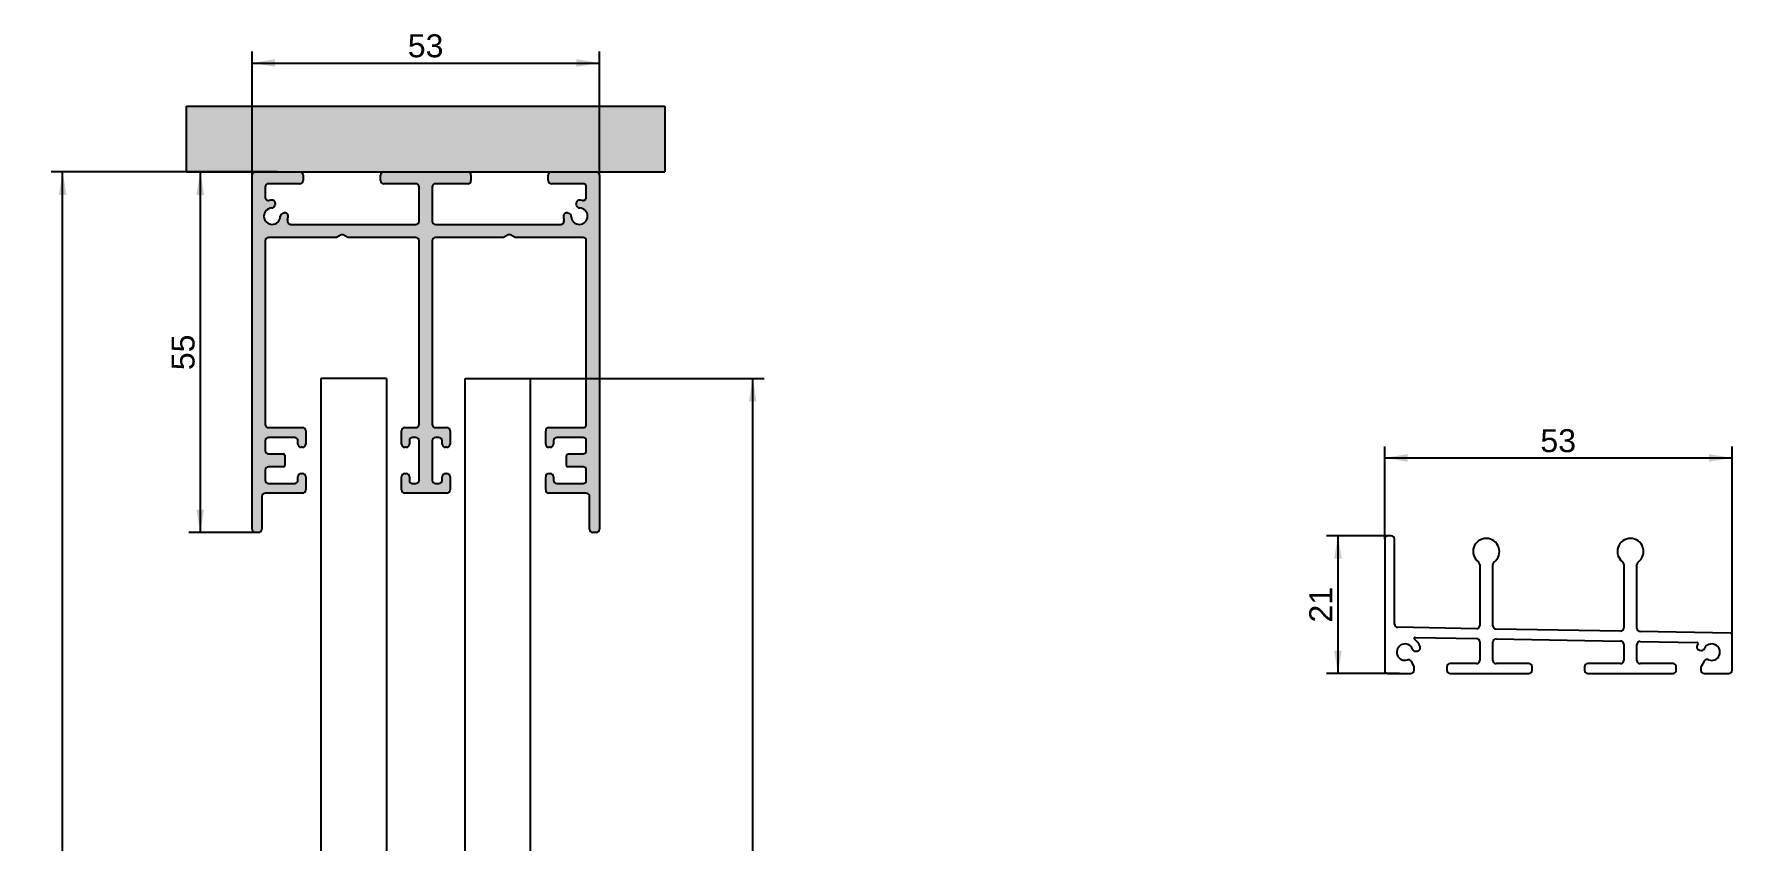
# Model space of a CAD drawing. Header units: millimetres. Extents: x 61 to 192, y 85 to 240.
# Drawn here: x 60.5 to 190, y 178.9 to 240.4 of the extents above; entities that cross this region are included whole.
import ezdxf
from ezdxf.enums import TextEntityAlignment as Align

# ---------------------------------------------------------------- set-up
doc = ezdxf.new("R2010")
doc.units = ezdxf.units.MM
for name, color, linetype in [('2020620106115_BI', 7, 'Continuous'), ('2020620106116_BI', 7, 'Continuous'), ('Default', 7, 'Continuous'), ('DV1_Default', 7, 'Continuous'), ('VETRO_INIZIALE', 7, 'Continuous')]:
    doc.layers.add(name, color=color, linetype=linetype)
doc.styles.add('SEACAD_Arial', font='arial.ttf')
doc.dimstyles.new('ISO', dxfattribs={"dimtxt": 1.75, "dimasz": 1.75, "dimexe": 0.875, "dimexo": 0, "dimgap": 0.4375, "dimtad": 1, "dimlfac": 2, "dimtxsty": 'SEACAD_Arial', "dimblk1": '_SE_FILLED', "dimblk2": '_SE_FILLED', "dimsah": 1, "dimcen": 0.875, "dimadec": 0, "dimazin": 0, "dimtfac": 0.5, "dimtdec": 3, "dimtmove": 0, "dimatfit": 3, "dimfxl": 1, "dimarcsym": 0})

# ---------------------------------------------------------------- blocks, each defined once
blk = doc.blocks.new('DMBLK1')
at = {"layer": 'Default', "linetype": 'Continuous'}
for points in [[(72.89815575911145, 228.1071328556777), (73.48148911045034, 228.1071328556777), (73.1898224347809, 229.8571329096944)], [(72.89815575911145, 204.1071331127227), (73.1898224347809, 202.357133058706), (73.48148911045034, 204.1071331127227)]]:
    blk.add_hatch(color=7, dxfattribs=at).paths.add_polyline_path(points)
at = {"layer": 'Default', "color": 7, "linetype": 'Continuous'}
for p, q in [((79.09196702703625, 229.8571329096944), (72.31482240777254, 229.8571329096944)), ((73.1898224347809, 229.8571329096944), (73.1898224347809, 202.357133058706)), ((77.39196702703599, 202.3571329096944), (72.31482240777254, 202.3571329096944))]:
    blk.add_line(p, q, dxfattribs=at)
at = {"layer": 'Default', "color": 7, "linetype": 'Continuous', "style": 'SEACAD_Arial'}
blk.add_text('55', height=1.75, rotation=90, dxfattribs=at).set_placement((71.0023224347809, 214.7375677668089), align=Align.TOP_LEFT)
blk = doc.blocks.new('_SE_FILLED')
at = {"color": 0}
blk.add_line((0, 0), (-1, 0), dxfattribs=at)
blk.add_solid([(0, 0), (-1, -0.1665), (-1, 0.1665), (0, 0)], dxfattribs=at)
blk = doc.blocks.new('DMBLK3')
at = {"layer": 'Default', "linetype": 'Continuous'}
for points in [[(62.39815617405002, 228.1071301377526), (62.98148952538892, 228.1071301377526), (62.68982284971947, 229.8571301917693)], [(62.39815617405002, 105.0071329637579), (62.68982284971947, 103.2571329097411), (62.98148952538892, 105.0071329637579)]]:
    blk.add_hatch(color=7, dxfattribs=at).paths.add_polyline_path(points)
at = {"layer": 'Default', "color": 7, "linetype": 'Continuous'}
for p, q in [((79.09196702703625, 229.8571329096944), (61.81482282271111, 229.8571329096944)), ((62.68982284971947, 103.2571329097411), (62.68982284971947, 229.8571301917693)), ((78.26538172820085, 103.2571329097411), (61.81482282271111, 103.2571329097411))]:
    blk.add_line(p, q, dxfattribs=at)
at = {"layer": 'Default', "color": 7, "linetype": 'Continuous', "style": 'SEACAD_Arial'}
blk.add_text('H', height=1.75, rotation=90, dxfattribs=at).set_placement((60.50232284971947, 165.0696315507552), align=Align.TOP_LEFT)
blk = doc.blocks.new('DMBLK8')
at = {"layer": 'Default', "linetype": 'Continuous'}
for points in [[(115.6252294050054, 212.3571365154703), (115.3335627293359, 214.107136569487), (115.0418960536665, 212.3571365154703)], [(115.6252294050054, 141.2571329637785), (115.0418960536665, 141.2571329637785), (115.3335627293359, 139.5071329097618)]]:
    blk.add_hatch(color=7, dxfattribs=at).paths.add_polyline_path(points)
at = {"layer": 'Default', "color": 7, "linetype": 'Continuous'}
for p, q in [((98.39179967848177, 214.1071329097618), (116.2085627563443, 214.1071329097618)), ((115.3335627293359, 139.5071329097618), (115.3335627293359, 214.107136569487)), ((95.89179979024043, 139.5071329097618), (116.2085627563443, 139.5071329097618))]:
    blk.add_line(p, q, dxfattribs=at)
at = {"layer": 'Default', "color": 7, "linetype": 'Continuous', "style": 'SEACAD_Arial'}
blk.add_text('HM', height=1.75, rotation=90, dxfattribs=at).set_placement((113.1460627293359, 174.3114825657113), align=Align.TOP_LEFT)
blk = doc.blocks.new('SE')
at = {"layer": 'DV1_Default', "linetype": 'Continuous'}
blk.add_hatch(color=7, dxfattribs=at).paths.add_polyline_path([(72.14196702703613, 229.8571329096944), (108.6417997903365, 229.8571329096944), (108.6417997903365, 234.8571329096944), (72.14196702703613, 234.8571329096944)])
at = {"layer": '2020620106116_BI', "color": 7, "linetype": 'Continuous'}
for p, q in [((77.14196702703613, 202.6071329096945), (77.14196702703613, 229.6071329096943)), ((77.39196702703643, 229.8571329096944), (80.79196702703605, 229.8571329096944)), ((81.04196702703636, 229.6071329096943), (81.04196702703636, 229.2071329096944)), ((86.94188340868637, 229.2071329096944), (86.94188340868637, 229.6071329096943)), ((87.19188340868622, 229.8571329096944), (93.59188340868641, 229.8571329096944)), ((93.84188340868627, 229.6071329096944), (93.84188340868627, 229.2071329096944)), ((99.74179979033626, 229.2071329096945), (99.74179979033626, 229.6071329096943)), ((99.99179979033612, 229.8571329096944), (103.3917997903362, 229.8571329096944)), ((103.6417997903365, 229.6071329096944), (103.6417997903365, 202.6071329096945)), ((78.14196702703246, 228.7071329096943), (78.14196702704001, 227.9312705843496)), ((80.79196702703607, 228.9571329096945), (78.39196702703589, 228.9571329096945)), ((89.64188340868584, 228.9571329096945), (87.19188340868622, 228.9571329096944)), ((89.89188340868614, 226.107132909696), (89.89188340868614, 228.7071329096944)), ((90.89188340868648, 228.7071329096943), (90.89188340868648, 226.107132909696)), ((93.5918834086864, 228.9571329096943), (91.14188340868678, 228.9571329096944)), ((102.3917997903367, 228.9571329096945), (99.99179979033657, 228.9571329096945)), ((102.6417997903326, 227.9312705843269), (102.6417997903402, 228.7071329096943)), ((78.91087908929583, 227.3924251187175), (78.88399339401596, 227.2920863379844)), ((79.47692045542021, 226.6991592767305), (79.57725923605064, 226.7260449719778)), ((101.206507581322, 226.7260449719778), (101.3068463619524, 226.6991592767305)), ((101.8997734233566, 227.2920863379844), (101.8728877280768, 227.3924251187175)), ((80.09350128878023, 225.8571329096956), (89.64188340868628, 225.8571329096959)), ((91.14188340868634, 225.8571329096959), (100.6902655285924, 225.8571329096955)), ((78.14196702703602, 224.6071329096943), (78.14196702703602, 210.6071329096945)), ((83.58291251598592, 224.8571329096944), (78.39196702703588, 224.8571329096944)), ((83.92932267748621, 225.0571329096944), (83.58291251598594, 224.8571329096943)), ((84.10252775823612, 225.0571329096944), (83.9293226774862, 225.0571329096944)), ((84.4489379197364, 224.8571329096944), (84.10252775823612, 225.0571329096945)), ((89.64188340868584, 224.8571329096944), (84.44893791973641, 224.8571329096944)), ((89.89188340868614, 210.6071329096945), (89.89188340868614, 224.6071329096944)), ((90.89188340868648, 224.6071329096943), (90.89188340868648, 210.6071329096945)), ((96.33482889763623, 224.8571329096944), (91.1418834086868, 224.8571329096944)), ((96.6812390591365, 225.0571329096944), (96.33482889763623, 224.8571329096943)), ((96.85444413988643, 225.0571329096944), (96.68123905913652, 225.0571329096944)), ((97.2008543013867, 224.8571329096944), (96.85444413988643, 225.0571329096945)), ((102.3917997903367, 224.8571329096944), (97.2008543013867, 224.8571329096944)), ((102.6417997903366, 210.6071329096944), (102.6417997903366, 224.6071329096943)), ((78.39196702703633, 210.3571329096944), (80.99196702703604, 210.3571329096944)), ((81.2419670270359, 210.1071329096944), (81.2419670270359, 209.1071329096944)), ((88.54188340868619, 209.1071329096945), (88.54188340868619, 210.1071329096943)), ((88.79188340868649, 210.3571329096944), (89.64188340868628, 210.3571329096944)), ((91.14188340868634, 210.3571329096944), (91.99188340868614, 210.3571329096944)), ((92.24188340868645, 210.1071329096944), (92.24188340868645, 209.1071329096945)), ((99.54179979033673, 209.1071329096945), (99.54179979033673, 210.1071329096944)), ((99.79179979033658, 210.3571329096944), (102.3917997903363, 210.3571329096944)), ((78.14196702703602, 209.3571329096943), (78.14196702703602, 208.6071329096945)), ((80.3919670270361, 209.6071329096944), (78.39196702703588, 209.6071329096944)), ((80.64196702703642, 209.1071329096945), (80.64196702703642, 209.3571329096944)), ((80.99196702703604, 208.8571329096944), (80.89196702703627, 208.8571329096944)), ((88.89188340868581, 208.8571329096944), (88.79188340868649, 208.8571329096944)), ((89.14188340868611, 209.3571329096943), (89.14188340868611, 209.1071329096944)), ((89.64188340868584, 209.6071329096944), (89.39188340868598, 209.6071329096944)), ((89.89188340868614, 206.3571329096945), (89.89188340868614, 209.3571329096943)), ((90.89188340868648, 209.3571329096943), (90.89188340868648, 206.3571329096945)), ((91.39188340868665, 209.6071329096944), (91.1418834086868, 209.6071329096944)), ((91.64188340868651, 209.1071329096945), (91.64188340868651, 209.3571329096943)), ((91.99188340868614, 208.8571329096943), (91.89188340868681, 208.8571329096944)), ((99.89179979033635, 208.8571329096944), (99.79179979033658, 208.8571329096944)), ((100.1417997903362, 209.3571329096943), (100.1417997903362, 209.1071329096945)), ((102.3917997903367, 209.6071329096944), (100.3917997903365, 209.6071329096944)), ((102.6417997903366, 208.6071329096944), (102.6417997903366, 209.3571329096943)), ((78.39196702703633, 208.3571329096944), (79.51696702703637, 208.3571329096944)), ((79.51696702703637, 207.3571329096944), (78.39196702703589, 207.3571329096944)), ((79.64196702703607, 208.2321329096944), (79.64196702703607, 207.4821329096944)), ((101.1417997903365, 207.4821329096944), (101.1417997903365, 208.2321329096944)), ((101.2667997903363, 208.3571329096944), (102.3917997903363, 208.3571329096944)), ((102.3917997903367, 207.3571329096944), (101.2667997903363, 207.3571329096944)), ((78.14196702703602, 207.1071329096943), (78.14196702703602, 206.3571329096945)), ((78.39196702703633, 206.1071329096944), (80.39196702703612, 206.1071329096944)), ((80.64196702703642, 206.3571329096944), (80.64196702703642, 206.6071329096943)), ((80.89196702703627, 206.8571329096944), (80.99196702703604, 206.8571329096944)), ((81.2419670270359, 206.6071329096944), (81.2419670270359, 205.6071329096944)), ((88.54188340868619, 205.6071329096945), (88.54188340868619, 206.6071329096943)), ((88.79188340868649, 206.8571329096944), (88.89188340868625, 206.8571329096944)), ((89.14188340868611, 206.6071329096943), (89.14188340868611, 206.3571329096945)), ((89.39188340868643, 206.1071329096944), (89.64188340868628, 206.1071329096944)), ((91.14188340868634, 206.1071329096944), (91.3918834086862, 206.1071329096944)), ((91.64188340868651, 206.3571329096944), (91.64188340868651, 206.6071329096943)), ((91.89188340868637, 206.8571329096944), (91.99188340868614, 206.8571329096944)), ((92.24188340868645, 206.6071329096944), (92.24188340868645, 205.6071329096945)), ((99.54179979033673, 205.6071329096945), (99.54179979033673, 206.6071329096944)), ((99.79179979033658, 206.8571329096944), (99.89179979033635, 206.8571329096944)), ((100.1417997903362, 206.6071329096944), (100.1417997903362, 206.3571329096944)), ((100.3917997903365, 206.1071329096944), (102.3917997903363, 206.1071329096944)), ((102.6417997903366, 206.3571329096944), (102.6417997903366, 207.1071329096943)), ((77.89196702703616, 205.1071329096943), (77.89196702703616, 202.6071329096944)), ((80.99196702703604, 205.3571329096944), (78.14196702703602, 205.3571329096944)), ((91.99188340868658, 205.3571329096944), (88.79188340868603, 205.3571329096944)), ((102.6417997903366, 205.3571329096944), (99.79179979033658, 205.3571329096944)), ((102.8917997903365, 202.6071329096945), (102.8917997903365, 205.1071329096943)), ((77.6419670270363, 202.3571329096944), (77.391967027036, 202.3571329096944)), ((103.3917997903366, 202.3571329096944), (103.1417997903363, 202.3571329096944))]:
    blk.add_line(p, q, dxfattribs=at)
for centre, radius, start, end in [((77.39196702703643, 229.6071329096943), 0.2500000000003055, 90, 180), ((80.79196702703607, 229.6071329096943), 0.2500000000001112, 0, 90), ((87.19188340868622, 229.6071329096943), 0.2499999999998614, 90, 180), ((93.5918834086864, 229.6071329096943), 0.2500000000001112, 2.605510395053728e-11, 90), ((99.99179979033657, 229.6071329096943), 0.2500000000003055, 90.00000000010422, 180), ((103.3917997903362, 229.6071329096943), 0.2500000000001112, 2.605510395053728e-11, 90), ((78.39196702703232, 228.7071329096943), 0.2500000000001112, 89.99999999918577, 180), ((80.79196702703607, 229.2071329096945), 0.2500000000003055, 270, 359.9999999999804), ((87.19188340868622, 229.2071329096944), 0.2500000000000557, 180, 270), ((89.64188340868584, 228.7071329096943), 0.2500000000003055, 2.605510395051803e-11, 90), ((91.14188340868678, 228.7071329096943), 0.2500000000001112, 90, 180), ((93.5918834086864, 229.2071329096944), 0.2499999999998614, 270, 0), ((99.99179979033657, 229.2071329096945), 0.2500000000001112, 180, 270), ((102.3917997903403, 228.7071329096943), 0.2499999999998614, 0, 90.00000000081423), ((78.66696702714803, 226.482132909809), 0.624999999985805, 91.60154960774332, 358.3984503931742), ((78.39196702705364, 227.9312705843496), 0.2500000000136282, 180, 280.745138664241), ((78.66696702714981, 226.4821329098419), 1.224999999895315, 89.85716555409005, 100.7451386643336), ((78.64251193746274, 227.3567910993814), 0.2500000000130184, 271.6015496077893, 344.9999999720099), ((78.6693976327142, 227.4571298800463), 0.2500000000229186, 344.9999999887752, 89.85716555410326), ((79.64196399735025, 226.4845635153842), 0.250000000026796, 0.14283444655894, 105.0000000040435), ((101.1418028200224, 226.4845635153842), 0.250000000026756, 74.9999999959563, 179.8571655534411), ((102.1167997902246, 226.482132909809), 0.6249999999858444, 181.6015496068257, 88.39845039225553), ((102.1143691846584, 227.4571298800463), 0.2500000000228357, 90.14283444590005, 195.0000000112155), ((102.1412548799099, 227.3567910993814), 0.2500000000128144, 195.0000000279759, 268.3984503922127), ((102.1167997902228, 226.482132909842), 1.22499999989528, 79.25486133566551, 90.14283444590997), ((102.391799790319, 227.9312705843496), 0.2500000000132703, 259.2548613357463, 359.9999999947955), ((79.54162521673935, 226.4576778201374), 0.2500000000313001, 105.0000000083034, 178.3984503931687), ((80.09350128878023, 226.1071329096955), 0.2499999999999088, 165.2716043934928, 270), ((78.66696702714981, 226.4821329098089), 1.224999999895203, 345.2716043934849, 0.1428344465540299), ((89.64188340868584, 226.107132909696), 0.2500000000001112, 270.000000000101, 0), ((91.14188340868678, 226.107132909696), 0.2500000000003055, 180, 269.999999999899), ((100.6902655285924, 226.1071329096955), 0.2499999999999447, 270, 14.72839560650475), ((102.1167997902228, 226.4821329098089), 1.224999999895187, 179.857165553446, 194.7283956065152), ((101.2421416006333, 226.4576778201374), 0.2500000000313975, 1.60154960683066, 74.9999999915991), ((78.39196702703633, 224.6071329096943), 0.2500000000001112, 90.00000000010422, 180), ((89.64188340868584, 224.6071329096943), 0.2500000000003055, 2.605510395051803e-11, 90), ((91.14188340868678, 224.6071329096943), 0.2500000000001112, 90, 180), ((102.3917997903363, 224.6071329096943), 0.2500000000003055, 0, 89.99999999989903), ((78.39196702703633, 210.6071329096945), 0.2500000000003055, 180, 270), ((80.99196702703604, 210.1071329096944), 0.2500000000000557, 0, 90), ((88.79188340868649, 210.1071329096943), 0.2500000000003055, 90, 180), ((89.64188340868584, 210.6071329096945), 0.2500000000001112, 270.000000000101, 0), ((91.14188340868678, 210.6071329096945), 0.2500000000003055, 180, 269.999999999899), ((91.99188340868614, 210.1071329096943), 0.2500000000001112, 2.605510395053728e-11, 90), ((99.79179979033658, 210.1071329096944), 0.2499999999998614, 90, 180), ((102.3917997903363, 210.6071329096945), 0.2500000000001112, 270, 359.999999999974), ((78.39196702703633, 209.3571329096943), 0.2500000000001112, 90.00000000010422, 180), ((78.39196702703633, 208.6071329096945), 0.2500000000003055, 180, 270), ((80.3919670270361, 209.3571329096943), 0.2500000000003055, 2.605510395051655e-11, 90), ((80.89196702703627, 209.1071329096945), 0.2500000000001112, 180, 270), ((80.99196702703604, 209.1071329096945), 0.2499999999998614, 270, 359.999999999974), ((88.79188340868649, 209.1071329096945), 0.2500000000001668, 180, 270), ((88.89188340868581, 209.1071329096945), 0.2500000000003055, 270, 359.999999999974), ((89.39188340868643, 209.3571329096943), 0.2500000000001112, 90.00000000010097, 180), ((89.64188340868584, 209.3571329096943), 0.2500000000003055, 0, 90), ((91.14188340868678, 209.3571329096943), 0.2500000000001112, 90, 180), ((91.3918834086862, 209.3571329096943), 0.2500000000003055, 0, 89.99999999989578), ((91.89188340868681, 209.1071329096945), 0.2500000000001112, 180, 270), ((91.99188340868614, 209.1071329096945), 0.2500000000003055, 270, 0), ((99.79179979033658, 209.1071329096945), 0.2500000000001112, 180, 270), ((99.89179979033635, 209.1071329096945), 0.2499999999998614, 270, 0), ((100.3917997903365, 209.3571329096943), 0.2500000000001112, 90, 180), ((102.3917997903363, 209.3571329096943), 0.2500000000003055, 0, 89.99999999989903), ((102.3917997903363, 208.6071329096945), 0.2500000000001112, 270, 359.999999999974), ((78.39196702703633, 207.1071329096943), 0.2500000000001251, 90.00000000010422, 180), ((79.51696702703637, 208.2321329096944), 0.1250000000000001, 0, 90), ((79.51696702703637, 207.4821329096944), 0.1249999999997087, 270, 0), ((101.2667997903363, 208.2321329096944), 0.1249999999997087, 90, 180), ((101.2667997903363, 207.4821329096944), 0.1250000000000001, 180, 270), ((102.3917997903363, 207.1071329096943), 0.2500000000003055, 0, 89.99999999989903), ((78.39196702703633, 206.3571329096945), 0.2500000000003055, 180, 270), ((80.3919670270361, 206.3571329096944), 0.2500000000000002, 270, 0), ((80.89196702703627, 206.6071329096943), 0.2499999999998614, 90, 180), ((80.99196702703604, 206.6071329096944), 0.2500000000000557, 0, 90), ((88.79188340868649, 206.6071329096943), 0.2500000000003055, 90, 180), ((88.89188340868581, 206.6071329096943), 0.2500000000001112, 0, 89.99999999989903), ((89.39188340868643, 206.3571329096945), 0.2500000000003055, 180, 270), ((89.64188340868584, 206.3571329096945), 0.2500000000001251, 270.000000000101, 0), ((91.14188340868678, 206.3571329096945), 0.2500000000003055, 180, 269.999999999899), ((91.3918834086862, 206.3571329096945), 0.2500000000001112, 270, 359.999999999974), ((91.89188340868681, 206.6071329096943), 0.2500000000003055, 90.00000000010097, 180), ((91.99188340868614, 206.6071329096943), 0.2500000000001112, 2.605510395053728e-11, 90), ((99.79179979033658, 206.6071329096944), 0.2499999999998614, 90, 180), ((99.89179979033635, 206.6071329096943), 0.2500000000001112, 2.605510395053728e-11, 90), ((100.3917997903365, 206.3571329096944), 0.2500000000003055, 180, 270), ((102.3917997903363, 206.3571329096945), 0.2500000000001112, 270, 359.999999999974), ((78.14196702703646, 205.1071329096943), 0.2500000000001251, 90.00000000010097, 180), ((80.99196702703604, 205.6071329096945), 0.2499999999998614, 270, 359.999999999974), ((88.79188340868649, 205.6071329096945), 0.2500000000001668, 180, 269.999999999899), ((91.99188340868614, 205.6071329096945), 0.2500000000003055, 270.000000000101, 0), ((99.79179979033658, 205.6071329096945), 0.2500000000001112, 180, 270), ((102.6417997903362, 205.1071329096943), 0.2500000000003055, 0, 89.99999999989903), ((77.39196702703643, 202.6071329096945), 0.2500000000001251, 180, 269.999999999899), ((77.6419670270363, 202.6071329096945), 0.2499999999998614, 270, 359.999999999974), ((103.1417997903363, 202.6071329096945), 0.2500000000001112, 180, 270), ((103.3917997903362, 202.6071329096945), 0.2500000000003055, 270.000000000101, 0)]:
    blk.add_arc(centre, radius, start, end, dxfattribs=at)
at = {"layer": 'DV1_Default', "color": 7, "linetype": 'Continuous'}
for p, q in [((72.14196702703613, 234.8571329096944), (108.6417997903365, 234.8571329096944)), ((72.14196702703613, 229.8571329096944), (72.14196702703613, 234.8571329096944)), ((108.6417997903365, 234.8571329096944), (108.6417997903365, 229.8571329096944)), ((72.14196702703613, 229.8571329096944), (108.6417997903365, 229.8571329096944))]:
    blk.add_line(p, q, dxfattribs=at)
at = {"layer": 'VETRO_INIZIALE', "color": 7, "linetype": 'Continuous'}
for p, q in [((82.39179979023103, 214.1071329097477), (82.39179979023103, 149.7571329096682)), ((87.39179979023093, 214.1071329097477), (82.39179979023103, 214.1071329097477)), ((87.39179979023093, 214.1071329097477), (87.39179979023093, 149.7571329097347)), ((93.39179979024048, 149.7571329097568), (93.39179979024048, 214.1071329097618)), ((93.39179979024048, 214.1071329097618), (98.39179979024038, 214.1071329097618)), ((98.39179979024037, 149.7571329097568), (98.39179979024037, 214.1071329097618))]:
    blk.add_line(p, q, dxfattribs=at)
blk = doc.blocks.new('DMBLK10')
at = {"layer": 'Default', "linetype": 'Continuous'}
for points in [[(78.89196708105284, 238.4503301253532), (77.14196702703613, 238.1586634496837), (78.89196708105284, 237.8669967740143)], [(101.8917990220316, 238.4503301253532), (101.8917990220316, 237.8669967740143), (103.6417990760483, 238.1586634496837)]]:
    blk.add_hatch(color=7, dxfattribs=at).paths.add_polyline_path(points)
at = {"layer": 'Default', "color": 7, "linetype": 'Continuous'}
for p, q in [((77.14196702703613, 229.6071329096943), (77.14196702703613, 239.0336634766921)), ((103.6417997903365, 229.6071329096944), (103.6417997903365, 239.0336634766921)), ((77.14196702703613, 238.1586634496837), (103.6417990760483, 238.1586634496837))]:
    blk.add_line(p, q, dxfattribs=at)
at = {"layer": 'Default', "color": 7, "linetype": 'Continuous', "style": 'SEACAD_Arial'}
blk.add_text('53', height=1.75, dxfattribs=at).set_placement((89.02231783415093, 240.3461634496837), align=Align.TOP_LEFT)
blk = doc.blocks.new('SE1')
at = {"layer": '2020620106115_BI', "color": 7, "linetype": 'Continuous'}
for p, q in [((164.047046014495, 202.1134318575481), (163.7970460144947, 202.1134318575481)), ((163.5470460144949, 201.8634318575481), (163.5470460144949, 191.8634318575481)), ((164.2970460144949, 195.3831112430963), (164.2970460144949, 201.8634318575481)), ((170.794209890445, 199.9155652480593), (170.794209890445, 195.278430358223)), ((171.7942098904516, 195.2522477608483), (171.7942098904507, 199.9113110352523)), ((181.7942098904562, 199.9155652480598), (181.7942098904509, 195.0864246440406)), ((182.7942098904122, 195.0602420466533), (182.7942098904006, 199.9113110351766)), ((170.5398467888465, 195.028468434445), (164.5426829128908, 195.133149319301)), ((165.869677510977, 194.3598722964174), (170.5485729920501, 194.278201871985)), ((181.5398467888302, 194.8364627202402), (172.0398467888474, 195.0022858370539)), ((189.9242275654097, 194.69011280943), (183.039846788792, 194.8102801228757)), ((190.047046014605, 191.8634318575929), (190.047046014605, 194.5651318475354)), ((165.9323806633238, 193.3115141696877), (166.0358637244116, 193.3205677643871)), ((170.7942098904446, 194.0282399481911), (170.794209890445, 192.6134318575481)), ((171.7942098904449, 192.6134318575477), (171.7942098904422, 194.0019716537983)), ((172.0485729920572, 194.2519335775924), (181.5485729920573, 194.0861104607342)), ((181.7942098904447, 193.8361485369472), (181.7942098904447, 192.6134318575481)), ((182.794209890445, 192.6134318575457), (182.7942098904335, 193.8099659395485)), ((183.0485729920627, 194.0599278633601), (187.3848008059761, 193.9842387253297)), ((187.5672645914982, 193.392157278032), (187.6697516097604, 193.3752125859116)), ((165.5881209384923, 192.537104183484), (165.5780044776166, 192.5515519869168)), ((165.7860775612813, 192.1473982320515), (165.5881209384923, 192.537104183484)), ((165.7942098904447, 191.8634318575481), (165.7942098904447, 192.1134318575481)), ((168.2942098904446, 192.1134318575479), (168.2942098904446, 191.863431857549)), ((170.5442098904452, 192.363431857548), (168.5442098904449, 192.3634318575483)), ((174.5442098904452, 192.3634318575481), (172.0442098904448, 192.3634318575481)), ((174.794209890445, 191.8634318575481), (174.794209890445, 192.1134318575481)), ((178.794209890445, 192.1134318575481), (178.794209890445, 191.8634318575481)), ((181.5442098904448, 192.3634318575481), (179.0442098904449, 192.3634318575481)), ((185.5442098904448, 192.3634318575481), (183.0442098904449, 192.3634318575481)), ((185.7942098904447, 191.863431857548), (185.7942098904483, 192.1134318575446)), ((187.6692098905496, 192.1134318575919), (187.6692098905496, 191.8634318575924)), ((187.8990251839042, 192.5100802353007), (187.6802388438207, 192.1525816361446)), ((187.9649432269038, 192.5903642506221), (187.8990251839042, 192.5100802353007)), ((163.7970460144948, 191.6134318575481), (165.5442098904448, 191.6134318575481)), ((168.5442098904458, 191.613431857548), (174.5442098904452, 191.6134318575481)), ((179.0442098904449, 191.6134318575481), (185.5442098904448, 191.6134318575481)), ((187.9192098905503, 191.6134318575914), (189.7970460146011, 191.6134318575915))]:
    blk.add_line(p, q, dxfattribs=at)
for centre, radius, start, end in [((163.7970460144948, 201.8634318575481), 0.2500000000000002, 90, 180), ((164.047046014495, 201.8634318575481), 0.2499999999998614, 0, 90), ((171.2970460144999, 200.9134318575588), 1.000000000011934, 306.7075719478214, 232.9674310043225), ((182.2970460145098, 200.9134318575587), 1.0000000000063, 306.7075719463151, 232.9674310039467), ((170.5442098904394, 199.9155652480593), 0.2500000000057263, 0, 52.96743100431747), ((172.044209890447, 199.9113110352523), 0.2499999999963087, 126.707571947847, 180.0000000000065), ((181.5442098904391, 199.9155652480598), 0.2500000000172737, 0, 52.96743100389245), ((183.0442098904715, 199.9113110351772), 0.2500000000709157, 126.70757194628, 180.0000000001303), ((164.547046014501, 195.3831112430963), 0.2500000000062055, 180, 268.9999999998212), ((165.8683685804939, 194.2848837192807), 0.07499999999993258, 88.9999999997631, 233.606679345734), ((170.5442098904563, 195.278430358223), 0.2499999999887592, 268.999999999849, 0), ((172.0442098904568, 195.2522477608483), 0.2500000000053358, 180.0000000000065, 269.0000000000195), ((181.5442098904395, 195.0864246440406), 0.2500000000114078, 269.0000000000439, 0), ((183.0442098904014, 195.0602420466539), 0.2499999999890744, 180.0000000001303, 268.9999999999479), ((189.9220460146048, 194.5651318475354), 0.1250000000001528, 0, 88.9999999998952), ((165.0970460145024, 193.2384318575499), 0.6249999999848858, 21.60154960795421, 288.3984503906942), ((165.9105917276663, 193.560562844226), 0.250000000005339, 201.6015496078373, 274.9999999930271), ((165.0970460145024, 193.2384318575499), 1.224999999895099, 19.8571655545349, 53.60667934565361), ((166.0140747887532, 193.5696164389355), 0.250000000022887, 274.9999999929823, 19.85716555459361), ((170.5442098904398, 194.0282399481911), 0.2500000000047681, 0, 88.99999999981534), ((172.044209890447, 194.0019716537987), 0.2500000000047464, 88.99999999981534, 180.0000000001042), ((181.5442098904471, 193.8361485369472), 0.2499999999979382, 0, 88.99999999978141), ((183.0442098904533, 193.8099659395509), 0.2500000000198455, 89.00000000007759, 180.0000000005537), ((187.6080447256579, 193.6388088149648), 0.2500000000262173, 155.7547644549214, 260.6119300126254), ((188.497046014605, 193.2384318575915), 1.224999999899224, 148.934739066009, 155.7547644536434), ((187.3834918754934, 193.909250148193), 0.07499999999999943, 328.9347390673821, 89.00000000008912), ((187.7105317439206, 193.621864122849), 0.2500000000314141, 260.6119300126174, 334.0103803998192), ((188.497046014605, 193.2384318575915), 0.6249999999858151, 247.2134796162212, 154.0103803997462), ((163.7970460144948, 191.8634318575481), 0.2499999999998614, 180, 270), ((165.373216466529, 192.4081578777962), 0.2500000000313934, 35.00000000414799, 108.3984503913975), ((165.5442098904448, 191.8634318575481), 0.2500000000000002, 270, 0), ((165.7192098904449, 192.1134318575481), 0.0749999999998252, 0, 26.92893334200081), ((168.5442098904449, 192.113431857548), 0.2500000000003194, 90, 180.0000000000196), ((168.5442098904458, 191.8634318575491), 0.2500000000011937, 180.0000000000196, 270), ((170.5442098904447, 192.6134318575481), 0.2500000000003055, 270.0000000000977, 0), ((172.0442098904448, 192.6134318575481), 0.250000000000028, 180.0000000000977, 270), ((174.5442098904452, 192.1134318575481), 0.2499999999998614, 0, 90), ((174.5442098904452, 191.8634318575481), 0.2500000000000002, 270, 0), ((179.0442098904449, 192.1134318575481), 0.2500000000000002, 90, 180), ((179.0442098904449, 191.8634318575481), 0.2499999999998614, 180, 270), ((181.5442098904448, 192.6134318575481), 0.2499999999998614, 270, 0), ((183.0442098904449, 192.6134318575482), 0.2500000000000835, 180.0000000005537, 270), ((185.5442098904448, 192.1134318575447), 0.2500000000034142, 0, 90), ((185.5442098904448, 191.863431857548), 0.2499999999999447, 270, 0), ((187.7442098896572, 192.1134318575919), 0.07499999910762054, 148.5336945146257, 180), ((187.9192098905499, 191.863431857592), 0.2500000000003055, 179.9999999999088, 270.0000000000977), ((188.1581596566485, 192.4317218499749), 0.2500000000129105, 67.21347961615412, 140.6119300013755), ((189.7970460146034, 191.8634318575929), 0.250000000001388, 269.9999999994919, 0)]:
    blk.add_arc(centre, radius, start, end, dxfattribs=at)
blk = doc.blocks.new('DMBLK11')
at = {"layer": 'Default', "linetype": 'Continuous'}
for points in [[(165.2970460685116, 208.3421964104815), (163.5470460144949, 208.0505297348121), (165.2970460685116, 207.7588630591426)], [(188.2970456475538, 208.3421964104815), (188.2970456475538, 207.7588630591426), (190.0470457015705, 208.0505297348121)]]:
    blk.add_hatch(color=7, dxfattribs=at).paths.add_polyline_path(points)
at = {"layer": 'Default', "color": 7, "linetype": 'Continuous'}
for p, q in [((163.5470460144949, 201.8634316340306), (163.5470460144949, 208.9255297618204)), ((190.047046014605, 193.2142818525642), (190.047046014605, 208.9255297618204)), ((163.5470460144949, 208.0505297348121), (190.0470457015705, 208.0505297348121))]:
    blk.add_line(p, q, dxfattribs=at)
at = {"layer": 'Default', "color": 7, "linetype": 'Continuous', "style": 'SEACAD_Arial'}
blk.add_text('53', height=1.75, dxfattribs=at).set_placement((175.4274806406414, 210.2380297348121), align=Align.TOP_LEFT)
blk = doc.blocks.new('DMBLK12')
at = {"layer": 'Default', "linetype": 'Continuous'}
for points in [[(159.6904904330916, 200.3634318035314), (160.2738237844305, 200.3634318035314), (159.9821571087611, 202.1134318575481)], [(159.6904904330916, 193.3634320531258), (159.9821571087611, 191.6134319991091), (160.2738237844305, 193.3634320531258)]]:
    blk.add_hatch(color=7, dxfattribs=at).paths.add_polyline_path(points)
at = {"layer": 'Default', "color": 7, "linetype": 'Continuous'}
for p, q in [((163.9220460144949, 202.1134318575481), (159.1071570817527, 202.1134318575481)), ((159.9821571087611, 202.1134318575481), (159.9821571087611, 191.6134319991091)), ((164.6706279524698, 191.6134318575481), (159.1071570817527, 191.6134318575481))]:
    blk.add_line(p, q, dxfattribs=at)
at = {"layer": 'Default', "color": 7, "linetype": 'Continuous', "style": 'SEACAD_Arial'}
blk.add_text('21', height=1.75, rotation=90, dxfattribs=at).set_placement((157.7946571087611, 195.4938667109373), align=Align.TOP_LEFT)

msp = doc.modelspace()

# ---------------------------------------------------------------- hatches: boundary and pattern name
at = {"layer": 'Default', "linetype": 'Continuous'}
h = msp.add_hatch(color=7, dxfattribs=at)
edge = h.paths.add_edge_path()
edge.add_line((103.6417997903365, 202.6071329096945), (103.6417997903365, 229.6071329096944))
edge.add_arc((103.3917997903362, 229.6071329096943), 0.2500000000001112, 2.605510395053728e-11, 90)
edge.add_line((103.3917997903362, 229.8571329096944), (99.99179979033657, 229.8571329096944))
edge.add_arc((99.99179979033657, 229.6071329096943), 0.2500000000003055, 90.00000000010422, 180)
edge.add_line((99.74179979033626, 229.6071329096943), (99.74179979033626, 229.2071329096945))
edge.add_arc((99.99179979033657, 229.2071329096945), 0.2500000000001112, 180, 270)
edge.add_line((99.99179979033657, 228.9571329096944), (102.3917997903367, 228.9571329096945))
edge.add_arc((102.3917997903403, 228.7071329096943), 0.2499999999998614, 0, 90.00000000081423, ccw=False)
edge.add_line((102.6417997903402, 228.7071329096943), (102.6417997903326, 227.9312705843269))
edge.add_arc((102.391799790319, 227.9312705843496), 0.2500000000132703, 259.2548613357463, 359.9999999947955, ccw=False)
edge.add_arc((102.1167997902228, 226.482132909842), 1.22499999989528, 79.25486133566551, 90.14283444590997)
edge.add_arc((102.1143691846584, 227.4571298800463), 0.2500000000228357, 90.14283444590005, 195.0000000112155)
edge.add_line((101.8728877280768, 227.3924251187175), (101.8997734233566, 227.2920863379844))
edge.add_arc((102.1412548799099, 227.3567910993814), 0.2500000000128144, 195.0000000279759, 268.3984503922127)
edge.add_arc((102.1167997902246, 226.482132909809), 0.6249999999858444, -178.39845039317424, 88.39845039225548, ccw=False)
edge.add_arc((101.2421416006333, 226.4576778201374), 0.2500000000313975, 1.60154960683066, 74.9999999915991)
edge.add_line((101.3068463619524, 226.6991592767305), (101.206507581322, 226.7260449719778))
edge.add_arc((101.1418028200224, 226.4845635153842), 0.250000000026756, 74.9999999959563, 179.8571655534411)
edge.add_arc((102.1167997902228, 226.4821329098089), 1.224999999895187, 179.857165553446, 194.7283956065152)
edge.add_arc((100.6902655285924, 226.1071329096955), 0.2499999999999447, -90, 14.728395606504819, ccw=False)
edge.add_line((100.6902655285924, 225.8571329096956), (91.14188340868634, 225.8571329096959))
edge.add_arc((91.14188340868678, 226.107132909696), 0.2500000000003055, 180, 269.99999999989905, ccw=False)
edge.add_line((90.89188340868648, 226.107132909696), (90.89188340868648, 228.7071329096943))
edge.add_arc((91.14188340868678, 228.7071329096943), 0.2500000000001112, 90, 180, ccw=False)
edge.add_line((91.14188340868678, 228.9571329096944), (93.5918834086864, 228.9571329096943))
edge.add_arc((93.5918834086864, 229.2071329096944), 0.2499999999998614, 270, 360)
edge.add_line((93.84188340868627, 229.2071329096944), (93.84188340868627, 229.6071329096944))
edge.add_arc((93.5918834086864, 229.6071329096943), 0.2500000000001112, 2.605510395053728e-11, 90)
edge.add_line((93.5918834086864, 229.8571329096944), (87.19188340868621, 229.8571329096944))
edge.add_arc((87.19188340868622, 229.6071329096943), 0.2499999999998614, 90, 180)
edge.add_line((86.94188340868637, 229.6071329096943), (86.94188340868637, 229.2071329096944))
edge.add_arc((87.19188340868622, 229.2071329096944), 0.2500000000000557, 180, 270)
edge.add_line((87.19188340868622, 228.9571329096944), (89.64188340868584, 228.9571329096945))
edge.add_arc((89.64188340868584, 228.7071329096943), 0.2500000000003055, 2.5977442419389263e-11, 90, ccw=False)
edge.add_line((89.89188340868614, 228.7071329096944), (89.89188340868614, 226.107132909696))
edge.add_arc((89.64188340868584, 226.107132909696), 0.2500000000001112, 270.00000000010095, 360, ccw=False)
edge.add_line((89.64188340868628, 225.8571329096959), (80.09350128878023, 225.8571329096955))
edge.add_arc((80.09350128878023, 226.1071329096955), 0.2499999999999088, 165.2716043934928, 270, ccw=False)
edge.add_arc((78.66696702714981, 226.4821329098089), 1.224999999895203, 345.2716043934849, 360.142834446554)
edge.add_arc((79.64196399735025, 226.4845635153842), 0.250000000026796, 0.14283444655894, 105.0000000040435)
edge.add_line((79.57725923605064, 226.7260449719778), (79.47692045542021, 226.6991592767305))
edge.add_arc((79.54162521673935, 226.4576778201374), 0.2500000000313001, 105.0000000083034, 178.3984503931687)
edge.add_arc((78.66696702714803, 226.482132909809), 0.624999999985805, 91.60154960774332, 358.39845039317413, ccw=False)
edge.add_arc((78.64251193746274, 227.3567910993814), 0.2500000000130184, 271.6015496077893, 344.9999999720099)
edge.add_line((78.88399339401597, 227.2920863379844), (78.91087908929583, 227.3924251187175))
edge.add_arc((78.6693976327142, 227.4571298800463), 0.2500000000229186, 344.9999999887752, 449.8571655541032)
edge.add_arc((78.66696702714981, 226.4821329098419), 1.224999999895315, 89.85716555409005, 100.7451386643336)
edge.add_arc((78.39196702705364, 227.9312705843496), 0.2500000000136282, 180, 280.74513866424104, ccw=False)
edge.add_line((78.14196702704001, 227.9312705843496), (78.14196702703246, 228.7071329096943))
edge.add_arc((78.39196702703232, 228.7071329096943), 0.2500000000001112, 89.99999999918577, 180, ccw=False)
edge.add_line((78.39196702703588, 228.9571329096944), (80.79196702703605, 228.9571329096945))
edge.add_arc((80.79196702703607, 229.2071329096945), 0.2500000000003055, 270, 359.9999999999804)
edge.add_line((81.04196702703636, 229.2071329096944), (81.04196702703636, 229.6071329096943))
edge.add_arc((80.79196702703607, 229.6071329096943), 0.2500000000001112, 0, 90)
edge.add_line((80.79196702703607, 229.8571329096944), (77.39196702703644, 229.8571329096944))
edge.add_arc((77.39196702703643, 229.6071329096943), 0.2500000000003055, 90, 180)
edge.add_line((77.14196702703613, 229.6071329096943), (77.14196702703613, 202.6071329096945))
edge.add_arc((77.39196702703643, 202.6071329096945), 0.2500000000001251, 180, 269.999999999899)
edge.add_line((77.39196702703599, 202.3571329096944), (77.64196702703629, 202.3571329096944))
edge.add_arc((77.6419670270363, 202.6071329096945), 0.2499999999998614, 270, 359.999999999974)
edge.add_line((77.89196702703616, 202.6071329096944), (77.89196702703616, 205.1071329096943))
edge.add_arc((78.14196702703646, 205.1071329096943), 0.2500000000001251, 90.00000000010101, 180, ccw=False)
edge.add_line((78.14196702703602, 205.3571329096944), (80.99196702703604, 205.3571329096944))
edge.add_arc((80.99196702703604, 205.6071329096945), 0.2499999999998614, 270, 359.999999999974)
edge.add_line((81.2419670270359, 205.6071329096944), (81.2419670270359, 206.6071329096944))
edge.add_arc((80.99196702703604, 206.6071329096944), 0.2500000000000557, 0, 90)
edge.add_line((80.99196702703604, 206.8571329096945), (80.89196702703627, 206.8571329096944))
edge.add_arc((80.89196702703627, 206.6071329096943), 0.2499999999998614, 90, 180)
edge.add_line((80.64196702703642, 206.6071329096943), (80.64196702703642, 206.3571329096944))
edge.add_arc((80.3919670270361, 206.3571329096944), 0.2500000000000002, 270, 360, ccw=False)
edge.add_line((80.3919670270361, 206.1071329096944), (78.39196702703632, 206.1071329096944))
edge.add_arc((78.39196702703633, 206.3571329096945), 0.2500000000003055, 180, 270, ccw=False)
edge.add_line((78.14196702703602, 206.3571329096945), (78.14196702703602, 207.1071329096943))
edge.add_arc((78.39196702703633, 207.1071329096943), 0.2500000000001251, 90.00000000010431, 180, ccw=False)
edge.add_line((78.39196702703588, 207.3571329096944), (79.51696702703636, 207.3571329096944))
edge.add_arc((79.51696702703637, 207.4821329096944), 0.1249999999997087, 270, 360)
edge.add_line((79.64196702703607, 207.4821329096944), (79.64196702703607, 208.2321329096944))
edge.add_arc((79.51696702703637, 208.2321329096944), 0.1250000000000001, 0, 90)
edge.add_line((79.51696702703637, 208.3571329096944), (78.39196702703633, 208.3571329096944))
edge.add_arc((78.39196702703633, 208.6071329096945), 0.2500000000003055, 180, 270, ccw=False)
edge.add_line((78.14196702703602, 208.6071329096945), (78.14196702703602, 209.3571329096943))
edge.add_arc((78.39196702703633, 209.3571329096943), 0.2500000000001112, 90.00000000010431, 180, ccw=False)
edge.add_line((78.39196702703588, 209.6071329096944), (80.3919670270361, 209.6071329096944))
edge.add_arc((80.3919670270361, 209.3571329096943), 0.2500000000003055, 2.5977442419389263e-11, 90, ccw=False)
edge.add_line((80.64196702703642, 209.3571329096944), (80.64196702703642, 209.1071329096945))
edge.add_arc((80.89196702703627, 209.1071329096945), 0.2500000000001112, 180, 270)
edge.add_line((80.89196702703627, 208.8571329096944), (80.99196702703604, 208.8571329096944))
edge.add_arc((80.99196702703604, 209.1071329096945), 0.2499999999998614, 270, 359.999999999974)
edge.add_line((81.2419670270359, 209.1071329096944), (81.2419670270359, 210.1071329096944))
edge.add_arc((80.99196702703604, 210.1071329096944), 0.2500000000000557, 0, 90)
edge.add_line((80.99196702703604, 210.3571329096945), (78.39196702703633, 210.3571329096944))
edge.add_arc((78.39196702703633, 210.6071329096945), 0.2500000000003055, 180, 270, ccw=False)
edge.add_line((78.14196702703602, 210.6071329096945), (78.14196702703602, 224.6071329096943))
edge.add_arc((78.39196702703633, 224.6071329096943), 0.2500000000001112, 90.00000000010431, 180, ccw=False)
edge.add_line((78.39196702703588, 224.8571329096944), (83.58291251598592, 224.8571329096944))
edge.add_line((83.58291251598592, 224.8571329096944), (83.9293226774862, 225.0571329096944))
edge.add_line((83.92932267748621, 225.0571329096944), (84.10252775823614, 225.0571329096944))
edge.add_line((84.10252775823612, 225.0571329096944), (84.4489379197364, 224.8571329096944))
edge.add_line((84.4489379197364, 224.8571329096944), (89.64188340868583, 224.8571329096944))
edge.add_arc((89.64188340868584, 224.6071329096943), 0.2500000000003055, 2.5977442419389263e-11, 90, ccw=False)
edge.add_line((89.89188340868614, 224.6071329096944), (89.89188340868614, 210.6071329096945))
edge.add_arc((89.64188340868584, 210.6071329096945), 0.2500000000001112, 270.00000000010095, 360, ccw=False)
edge.add_line((89.64188340868628, 210.3571329096944), (88.79188340868649, 210.3571329096944))
edge.add_arc((88.79188340868649, 210.1071329096943), 0.2500000000003055, 90, 180)
edge.add_line((88.54188340868619, 210.1071329096943), (88.54188340868619, 209.1071329096945))
edge.add_arc((88.79188340868649, 209.1071329096945), 0.2500000000001668, 180, 270)
edge.add_line((88.79188340868649, 208.8571329096943), (88.89188340868581, 208.8571329096944))
edge.add_arc((88.89188340868581, 209.1071329096945), 0.2500000000003055, 270, 359.999999999974)
edge.add_line((89.14188340868611, 209.1071329096944), (89.14188340868611, 209.3571329096943))
edge.add_arc((89.39188340868643, 209.3571329096943), 0.2500000000001112, 90.00000000010101, 180, ccw=False)
edge.add_line((89.39188340868598, 209.6071329096944), (89.64188340868584, 209.6071329096944))
edge.add_arc((89.64188340868584, 209.3571329096943), 0.2500000000003055, 0, 90, ccw=False)
edge.add_line((89.89188340868614, 209.3571329096943), (89.89188340868614, 206.3571329096945))
edge.add_arc((89.64188340868584, 206.3571329096945), 0.2500000000001251, 270.00000000010095, 360, ccw=False)
edge.add_line((89.64188340868628, 206.1071329096943), (89.39188340868643, 206.1071329096944))
edge.add_arc((89.39188340868643, 206.3571329096945), 0.2500000000003055, 180, 270, ccw=False)
edge.add_line((89.14188340868611, 206.3571329096945), (89.14188340868611, 206.6071329096943))
edge.add_arc((88.89188340868581, 206.6071329096943), 0.2500000000001112, 0, 89.99999999989903)
edge.add_line((88.89188340868625, 206.8571329096944), (88.79188340868649, 206.8571329096944))
edge.add_arc((88.79188340868649, 206.6071329096943), 0.2500000000003055, 90, 180)
edge.add_line((88.54188340868619, 206.6071329096943), (88.54188340868619, 205.6071329096945))
edge.add_arc((88.79188340868649, 205.6071329096945), 0.2500000000001668, 180, 269.999999999899)
edge.add_line((88.79188340868605, 205.3571329096943), (91.99188340868659, 205.3571329096944))
edge.add_arc((91.99188340868614, 205.6071329096945), 0.2500000000003055, 270.000000000101, 360)
edge.add_line((92.24188340868645, 205.6071329096945), (92.24188340868645, 206.6071329096944))
edge.add_arc((91.99188340868614, 206.6071329096943), 0.2500000000001112, 2.605510395053728e-11, 90)
edge.add_line((91.99188340868614, 206.8571329096944), (91.89188340868637, 206.8571329096944))
edge.add_arc((91.89188340868681, 206.6071329096943), 0.2500000000003055, 90.00000000010097, 180)
edge.add_line((91.64188340868651, 206.6071329096943), (91.64188340868651, 206.3571329096944))
edge.add_arc((91.3918834086862, 206.3571329096945), 0.2500000000001112, 270, 359.99999999997397, ccw=False)
edge.add_line((91.3918834086862, 206.1071329096944), (91.14188340868634, 206.1071329096944))
edge.add_arc((91.14188340868678, 206.3571329096945), 0.2500000000003055, 180, 269.99999999989905, ccw=False)
edge.add_line((90.89188340868648, 206.3571329096945), (90.89188340868648, 209.3571329096943))
edge.add_arc((91.14188340868678, 209.3571329096943), 0.2500000000001112, 90, 180, ccw=False)
edge.add_line((91.14188340868678, 209.6071329096944), (91.39188340868664, 209.6071329096944))
edge.add_arc((91.3918834086862, 209.3571329096943), 0.2500000000003055, 0, 89.9999999998958, ccw=False)
edge.add_line((91.64188340868651, 209.3571329096943), (91.64188340868651, 209.1071329096945))
edge.add_arc((91.89188340868681, 209.1071329096945), 0.2500000000001112, 180, 270)
edge.add_line((91.89188340868681, 208.8571329096944), (91.99188340868614, 208.8571329096943))
edge.add_arc((91.99188340868614, 209.1071329096945), 0.2500000000003055, 270, 360)
edge.add_line((92.24188340868645, 209.1071329096945), (92.24188340868645, 210.1071329096944))
edge.add_arc((91.99188340868614, 210.1071329096943), 0.2500000000001112, 2.605510395053728e-11, 90)
edge.add_line((91.99188340868614, 210.3571329096944), (91.14188340868634, 210.3571329096944))
edge.add_arc((91.14188340868678, 210.6071329096945), 0.2500000000003055, 180, 269.99999999989905, ccw=False)
edge.add_line((90.89188340868648, 210.6071329096945), (90.89188340868648, 224.6071329096943))
edge.add_arc((91.14188340868678, 224.6071329096943), 0.2500000000001112, 90, 180, ccw=False)
edge.add_line((91.14188340868678, 224.8571329096944), (96.33482889763621, 224.8571329096944))
edge.add_line((96.33482889763623, 224.8571329096944), (96.6812390591365, 225.0571329096944))
edge.add_line((96.6812390591365, 225.0571329096944), (96.85444413988643, 225.0571329096944))
edge.add_line((96.85444413988643, 225.0571329096944), (97.2008543013867, 224.8571329096944))
edge.add_line((97.2008543013867, 224.8571329096944), (102.3917997903367, 224.8571329096944))
edge.add_arc((102.3917997903363, 224.6071329096943), 0.2500000000003055, 0, 89.99999999989899, ccw=False)
edge.add_line((102.6417997903366, 224.6071329096943), (102.6417997903366, 210.6071329096944))
edge.add_arc((102.3917997903363, 210.6071329096945), 0.2500000000001112, 270, 359.99999999997397, ccw=False)
edge.add_line((102.3917997903363, 210.3571329096944), (99.7917997903366, 210.3571329096944))
edge.add_arc((99.79179979033658, 210.1071329096944), 0.2499999999998614, 90, 180)
edge.add_line((99.54179979033673, 210.1071329096944), (99.54179979033673, 209.1071329096945))
edge.add_arc((99.79179979033658, 209.1071329096945), 0.2500000000001112, 180, 270)
edge.add_line((99.79179979033658, 208.8571329096944), (99.89179979033635, 208.8571329096944))
edge.add_arc((99.89179979033635, 209.1071329096945), 0.2499999999998614, 270, 360)
edge.add_line((100.1417997903362, 209.1071329096945), (100.1417997903362, 209.3571329096943))
edge.add_arc((100.3917997903365, 209.3571329096943), 0.2500000000001112, 90, 180, ccw=False)
edge.add_line((100.3917997903365, 209.6071329096944), (102.3917997903367, 209.6071329096944))
edge.add_arc((102.3917997903363, 209.3571329096943), 0.2500000000003055, 0, 89.99999999989899, ccw=False)
edge.add_line((102.6417997903366, 209.3571329096943), (102.6417997903366, 208.6071329096944))
edge.add_arc((102.3917997903363, 208.6071329096945), 0.2500000000001112, 270, 359.99999999997397, ccw=False)
edge.add_line((102.3917997903363, 208.3571329096944), (101.2667997903363, 208.3571329096944))
edge.add_arc((101.2667997903363, 208.2321329096944), 0.1249999999997087, 90, 180)
edge.add_line((101.1417997903365, 208.2321329096944), (101.1417997903365, 207.4821329096944))
edge.add_arc((101.2667997903363, 207.4821329096944), 0.1250000000000001, 180, 270)
edge.add_line((101.2667997903363, 207.3571329096944), (102.3917997903367, 207.3571329096944))
edge.add_arc((102.3917997903363, 207.1071329096943), 0.2500000000003055, 0, 89.99999999989899, ccw=False)
edge.add_line((102.6417997903366, 207.1071329096943), (102.6417997903366, 206.3571329096944))
edge.add_arc((102.3917997903363, 206.3571329096945), 0.2500000000001112, 270, 359.99999999997397, ccw=False)
edge.add_line((102.3917997903363, 206.1071329096944), (100.3917997903365, 206.1071329096944))
edge.add_arc((100.3917997903365, 206.3571329096944), 0.2500000000003055, 180, 270, ccw=False)
edge.add_line((100.1417997903362, 206.3571329096944), (100.1417997903362, 206.6071329096944))
edge.add_arc((99.89179979033635, 206.6071329096943), 0.2500000000001112, 2.605510395053728e-11, 90)
edge.add_line((99.89179979033635, 206.8571329096944), (99.79179979033658, 206.8571329096944))
edge.add_arc((99.79179979033658, 206.6071329096944), 0.2499999999998614, 90, 180)
edge.add_line((99.54179979033673, 206.6071329096944), (99.54179979033673, 205.6071329096945))
edge.add_arc((99.79179979033658, 205.6071329096945), 0.2500000000001112, 180, 270)
edge.add_line((99.79179979033658, 205.3571329096944), (102.6417997903366, 205.3571329096944))
edge.add_arc((102.6417997903362, 205.1071329096943), 0.2500000000003055, 0, 89.99999999989899, ccw=False)
edge.add_line((102.8917997903365, 205.1071329096943), (102.8917997903365, 202.6071329096945))
edge.add_arc((103.1417997903363, 202.6071329096945), 0.2500000000001112, 180, 270)
edge.add_line((103.1417997903363, 202.3571329096944), (103.3917997903366, 202.3571329096944))
edge.add_arc((103.3917997903362, 202.6071329096945), 0.2500000000003055, 270.000000000101, 360)

# ---------------------------------------------------------------- block references
at = {"layer": 'Default'}
for name in ['SE', 'SE1']:
    msp.add_blockref(name, (0, 0), dxfattribs=at)

# ---------------------------------------------------------------- dimensions: what is measured, and where the dimension line sits
at = {"layer": 'Default', "color": 7, "linetype": 'Continuous'}
for base, p1, p2, angle, text, picture, middle, dimtype in [((77.14196702703613, 238.1586634496837), (77.14196702703613, 229.6071329096943), (103.6417997903365, 229.6071329096944), 2.458044186851704e-13, '\\A1;<>', 'DMBLK10', (90.39188305154222, 238.1586634496837), 161), ((62.68982284971947, 229.8571329096944), (78.26538172820085, 103.2571329097411), (79.09196702703625, 229.8571329096944), 90, '\\A1;H {}', 'DMBLK3', (62.68982284971947, 166.5571315507552), 160), ((73.1898224347809, 202.3571329096944), (79.09196702703625, 229.8571329096944), (77.39196702703599, 202.3571329096944), 90, '\\A1;<>', 'DMBLK1', (73.1898224347809, 216.1071329842002), 160), ((115.3335627293359, 214.1071329097618), (95.89179979024043, 139.5071329097618), (93.39179979024048, 214.1071329097618), 90, '\\A1;HM {}', 'DMBLK8', (115.3335627293359, 176.8071347396244), 160), ((159.9821571087611, 191.6134318575481), (163.9220460144949, 202.1134318575481), (164.6706279524698, 191.6134318575481), 90, '\\A1;<>', 'DMBLK12', (159.9821571087611, 196.8634319283286), 160)]:
    dim = msp.add_linear_dim(base=base, p1=p1, p2=p2, angle=angle, text=text, dimstyle='ISO', dxfattribs=at)
    dim.commit()
    dim.dimension.update_dxf_attribs({"geometry": picture, "text_midpoint": middle, "dimtype": dimtype})
dim = msp.add_linear_dim(base=(190.047046014605, 208.0505297348121), p1=(163.5470460144949, 191.8634318575481), p2=(190.047046014605, 193.2142818525642), text='\\A1;<>', dimstyle='ISO', dxfattribs=at)
dim.commit()
dim.dimension.update_dxf_attribs({"geometry": 'DMBLK11', "text_midpoint": (176.7970458580327, 208.0505297348121), "dimtype": 160})

doc.saveas('drawing.dxf')
